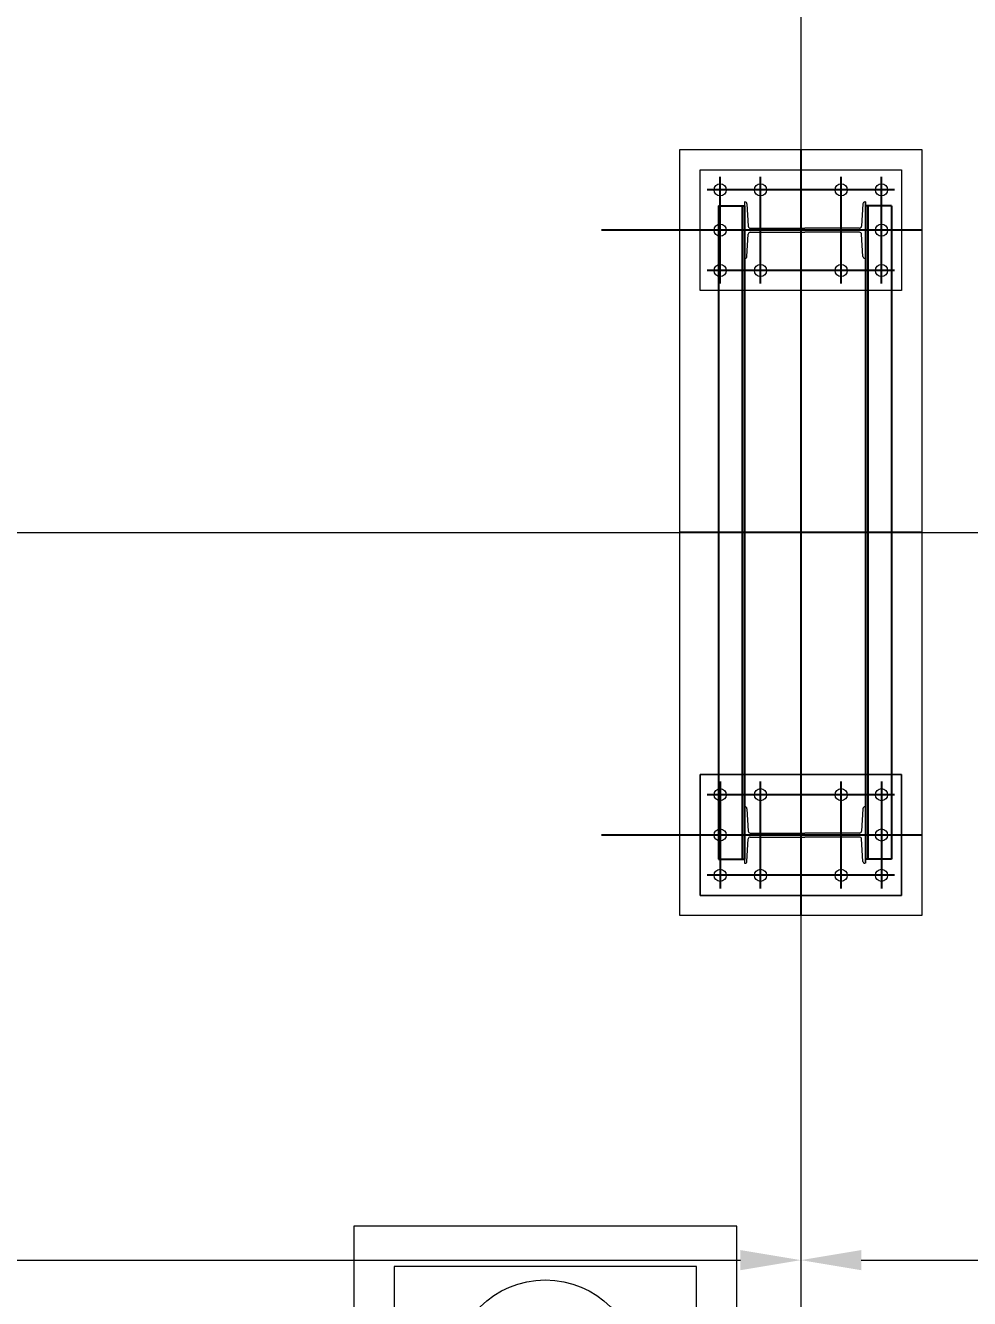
# Model space of a CAD drawing. Header units: millimetres. Extents: x -131970 to 468030, y -148196 to 152489.
# Drawn here: x 104721 to 107064, y 128163 to 131321 of the extents above; entities that cross this region are included whole.
import ezdxf
from ezdxf.xclip import XClip

# ---------------------------------------------------------------- set-up
doc = ezdxf.new("R2010")
doc.units = ezdxf.units.MM
doc.header["$LTSCALE"] = 500
doc.header["$XCLIPFRAME"] = 2
doc.linetypes.add('BUILDING PLAN$1$CENTER', pattern=[2, 1.25, -0.25, 0.25, -0.25])
doc.layers.get('0').update_dxf_attribs({"linetype": 'CONTINUOUS'})
doc.layers.get('Defpoints').update_dxf_attribs({"linetype": 'CONTINUOUS'})
doc.layers.add('0 DIMENSION', color=1, linetype='CONTINUOUS', lineweight=13)
for name, color, linetype in [('BUILDING PLAN$0$BG&E - DIMENSIONS', 7, 'CONTINUOUS'), ('BUILDING PLAN$0$BORDER', 20, 'CONTINUOUS'), ('BUILDING PLAN$0$CENTER LINE', 1, 'BUILDING PLAN$1$CENTER'), ('BUILDING PLAN$0$CL', 1, 'BUILDING PLAN$1$CENTER'), ('BUILDING PLAN$0$DIM', 1, 'CONTINUOUS'), ('BUILDING PLAN$0$DIMTEXT', 7, 'CONTINUOUS')]:
    doc.layers.add(name, color=color, linetype=linetype)
doc.styles.add('BUILDING PLAN$0$Standard', font='arial.ttf')
doc.dimstyles.new('BUILDING PLAN$0$DIM100$0', dxfattribs={"dimtxt": 500, "dimasz": 150, "dimexe": 65, "dimexo": 65, "dimgap": 15, "dimtad": 1, "dimdec": 0, "dimzin": 0, "dimdsep": 46, "dimtxsty": 'BUILDING PLAN$0$Standard', "dimsah": 1, "dimcen": 0.09, "dimclrd": 1, "dimclre": 1, "dimclrt": 256, "dimadec": 0, "dimazin": 0, "dimtfac": 1, "dimtdec": 0, "dimtofl": 0, "dimtmove": 0, "dimatfit": 3, "dimfxl": 1, "dimtolj": 1, "dimtzin": 0, "dimarcsym": 0})

# ---------------------------------------------------------------- blocks, each defined once
blk = doc.blocks.new('BUILDING PLAN$0$A$C724942FE')
at = {"layer": 'BUILDING PLAN$0$DIMTEXT', "linetype": 'Continuous', "lineweight": 9}
for p, q in [((0.1, 149.9), (70.1, 149.9)), ((0.1, 149.9), (0.1, 149.3)), ((2.4, 146.8), (30.2, 145.2)), ((32.6, 142.7), (32.6, 74.9)), ((37.6, 142.7), (37.6, 74.9)), ((67.7, 146.8), (39.9, 145.2)), ((70.1, 149.9), (70.1, 149.3)), ((32.6, 7.2), (32.6, 74.9)), ((37.6, 7.2), (37.6, 74.9)), ((0.1, -0.1), (0.1, 0.6)), ((2.4, 3.1), (30.2, 4.7)), ((67.7, 3.1), (39.9, 4.7)), ((70.1, -0.1), (70.1, 0.6)), ((0.1, -0.1), (70.1, -0.1))]:
    blk.add_line(p, q, dxfattribs=at)
for centre, start, end in [((2.6, 149.3), 180, 266.7295), ((30.1, 142.7), 0, 86.7295), ((40.1, 142.7), 93.2705, 180), ((67.6, 149.3), 273.2705, 0), ((2.6, 0.6), 93.2705, 180), ((30.1, 7.2), 273.2705, 0), ((40.1, 7.2), 180, 266.7295), ((67.6, 0.6), 0, 86.7295)]:
    blk.add_arc(centre, 2.5, start, end, dxfattribs=at)
blk = doc.blocks.new('BUILDING PLAN$0$A$C2D5647E8')
for p, q in [((58.2, 299.7), (733.2, 299.7)), ((58.2, 299.7), (58.2, 272.7)), ((733.2, 299.7), (733.2, 272.7)), ((58.2, 275.2), (733.2, 275.2)), ((58.2, 272.7), (733.2, 272.7)), ((58.2, 147.7), (733.2, 147.7)), ((58.2, 120.7), (58.2, 147.7)), ((58.2, 145.2), (733.2, 145.2)), ((733.2, 120.7), (733.2, 147.7)), ((58.2, 120.7), (733.2, 120.7))]:
    blk.add_line(p, q)
at = {"layer": 'BUILDING PLAN$0$CL', "ltscale": 500}
for p, q in [((83.2, 330.9), (83.2, -0.1)), ((708.2, 330.9), (708.2, -0.1))]:
    blk.add_line(p, q, dxfattribs=at)
at = {"layer": 'BUILDING PLAN$0$DIMTEXT', "linetype": 'Continuous', "lineweight": 9, "xscale": 0.8333, "yscale": 0.8333, "zscale": 0.8333}
for p in [(54, 147.7), (679, 147.7)]:
    blk.add_blockref('BUILDING PLAN$0$A$C724942FE', p, dxfattribs=at)
blk = doc.blocks.new('BUILDING PLAN$0$57')
at = {"layer": 'BUILDING PLAN$0$CL', "ltscale": 500}
for p, q in [((4487639.9, 427263.4), (4487639.9, 426468.8)), ((4488390.1, 427263.4), (4488390.1, 426663.3)), ((4489140.2, 427263.4), (4489140.2, 426468.8)), ((4487539.9, 427195.9), (4487539.9, 426730.8)), ((4487739.9, 427195.9), (4487739.9, 426730.8)), ((4489040.2, 427195.9), (4489040.2, 426730.8)), ((4489240.2, 427195.9), (4489240.2, 426730.8)), ((4487772.5, 427163.4), (4487507.3, 427163.4)), ((4489007.6, 427163.4), (4489272.8, 427163.4)), ((4487772.5, 427063.4), (4487507.3, 427063.4)), ((4489272.8, 427063.4), (4489007.6, 427063.4)), ((4487439.9, 426963.4), (4489340.2, 426963.4)), ((4487772.5, 426863.4), (4487507.3, 426863.4)), ((4489272.8, 426863.4), (4489007.6, 426863.4)), ((4487772.5, 426763.3), (4487507.3, 426763.3)), ((4489007.6, 426763.3), (4489272.8, 426763.3))]:
    blk.add_line(p, q, dxfattribs=at)
at = {"layer": 'BUILDING PLAN$0$DIMTEXT', "linetype": 'Continuous', "lineweight": 9}
for p, q in [((4487639.9, 427213.4), (4487639.9, 427163.4)), ((4489140.2, 427213.4), (4489140.2, 427163.4))]:
    blk.add_line(p, q, dxfattribs=at)
at = {"layer": 'BUILDING PLAN$0$DIMTEXT', "color": 4, "lineweight": 20}
blk.add_lwpolyline([(4487439.9, 427263.4), (4489340.2, 427263.4), (4489340.2, 426663.3), (4487439.9, 426663.3)], close=True, dxfattribs=at)
at = {"layer": 'BUILDING PLAN$0$DIMTEXT', "linetype": 'Continuous', "lineweight": 9}
for points in [[(4487489.9, 427213.4), (4487789.9, 427213.4), (4487789.9, 426713.3), (4487489.9, 426713.3)], [(4488990.2, 427213.4), (4489290.2, 427213.4), (4489290.2, 426713.3), (4488990.2, 426713.3)], [(4489290.2, 427213.4), (4488990.2, 427213.4), (4488990.2, 426713.3), (4489290.2, 426713.3)]]:
    blk.add_lwpolyline(points, close=True, dxfattribs=at)
for centre in [(4487539.9, 427163.4), (4487639.9, 427163.4), (4487739.9, 427163.4), (4489040.2, 427163.4), (4489140.2, 427163.4), (4489240.2, 427163.4), (4487539.9, 427063.4), (4487739.9, 427063.4), (4489040.2, 427063.4), (4489240.2, 427063.4), (4487539.9, 426863.4), (4487739.9, 426863.4), (4489040.2, 426863.4), (4489240.2, 426863.4), (4487539.9, 426763.3), (4487639.9, 426763.3), (4487739.9, 426763.3), (4489040.2, 426763.3), (4489140.2, 426763.3), (4489240.2, 426763.3)]:
    blk.add_circle(centre, 15, dxfattribs=at)
at = {"layer": 'BUILDING PLAN$0$DIMTEXT', "linetype": 'Continuous', "lineweight": 9, "xscale": 2.000341124820999, "yscale": 2.000341124820999, "zscale": 2.000341124820999}
for p in [(4487569.8, 426823.6), (4489070.1, 426823.6)]:
    blk.add_blockref('BUILDING PLAN$0$A$C724942FE', p, dxfattribs=at)
blk = doc.blocks.new('BUILDING PLAN$0$2584')
at = {"layer": 'BUILDING PLAN$0$BORDER', "color": 6, "lineweight": -2, "ltscale": 10, "elevation": 0}
for points in [[(5261276.2, 435725), (5259476.2, 435725), (5259476.2, 434775), (5261276.2, 434775), (5261276.2, 435725)], [(5261176.2, 435625), (5259576.2, 435625), (5259576.2, 434875), (5261176.2, 434875), (5261176.2, 435625)]]:
    blk.add_lwpolyline(points, close=True, dxfattribs=at)
at = {"layer": 'BUILDING PLAN$0$CENTER LINE', "color": 6, "lineweight": -2, "ltscale": 10}
for p, q in [((5259838, 435467.8), (5259838, 435682.2)), ((5260926.3, 435467.8), (5260926.3, 435682.2)), ((5259940.3, 435575), (5259711.7, 435575)), ((5261040.6, 435575), (5260812, 435575)), ((5259838, 434817.8), (5259838, 435032.2)), ((5260926.2, 434817.8), (5260926.2, 435032.2)), ((5259940.3, 434925), (5259711.7, 434925)), ((5261040.5, 434925), (5260812, 434925))]:
    blk.add_line(p, q, dxfattribs=at)
at = {"layer": 'BUILDING PLAN$0$DIM', "color": 2, "lineweight": -2, "ltscale": 10}
blk.add_line((5259826, 433981.8), (5259826, 436518.2), dxfattribs=at)
at = {"layer": 'BUILDING PLAN$0$DIM', "color": 6, "lineweight": -2, "ltscale": 10, "elevation": 0}
for points in [[(5259901, 435525), (5259751, 435525), (5259751, 435625), (5259901, 435625), (5259901, 435525)], [(5261001.3, 435525), (5260851.3, 435525), (5260851.3, 435625), (5261001.3, 435625), (5261001.3, 435525)], [(5259901, 434975), (5259751, 434975), (5259751, 434875), (5259901, 434875), (5259901, 434975)], [(5261001.2, 434975), (5260851.2, 434975), (5260851.2, 434875), (5261001.2, 434875), (5261001.2, 434975)]]:
    blk.add_lwpolyline(points, close=True, dxfattribs=at)
at = {"layer": 'BUILDING PLAN$0$DIM', "color": 6, "lineweight": -2, "ltscale": 10}
blk.add_circle((5259838, 435250), 228.4, dxfattribs=at)
at = {"layer": 'BUILDING PLAN$0$DIM', "color": 2, "lineweight": -2, "ltscale": 10}
for centre, start, end in [((5259883.7, 435325), 3.5995, 92.7704), ((5259883.7, 435175), 267.2296, 356.4005)]:
    blk.add_arc(centre, 1194.6, start, end, dxfattribs=at)
at = {"layer": 'BUILDING PLAN$0$BORDER', "color": 6, "lineweight": -2, "ltscale": 10, "style": 'BUILDING PLAN$0$Standard', "width": 0.51652}
blk.add_text('Drill M/C 5', height=188, dxfattribs=at).set_placement((5260101.9, 435165.7))
blk = doc.blocks.new('*D377')
at = {"layer": 'BUILDING PLAN$0$BG&E - DIMENSIONS', "color": 1, "linetype": 'ByBlock', "lineweight": -2, "transparency": 16777216}
for p, q in [((8322.5, -15502), (8322.5, -17306.6)), ((16645, -15502), (16645, -17306.6)), ((8472.5, -17241.6), (16495, -17241.6))]:
    blk.add_line(p, q, dxfattribs=at)
for points in [[(8472.5, -17216.6), (8472.5, -17266.6), (8322.5, -17241.6)], [(16495, -17216.6), (16495, -17266.6), (16645, -17241.6)]]:
    blk.add_solid(points, dxfattribs=at)
at = {"layer": 'Defpoints', "color": 0, "linetype": 'ByBlock', "lineweight": -2, "transparency": 16777216}
for p in [(8322.5, -15437), (16645, -15437), (16645, -17241.6)]:
    blk.add_point(p, dxfattribs=at)
at = {"layer": 'BUILDING PLAN$0$BG&E - DIMENSIONS', "linetype": 'ByBlock', "lineweight": -2, "transparency": 16777216, "insert": (12483.7, -16971.1), "char_height": 500, "attachment_point": 5, "style": 'BUILDING PLAN$0$Standard'}
blk.add_mtext('\\A1;8322', dxfattribs=at)
blk = doc.blocks.new('*D378')
at = {"layer": 'BUILDING PLAN$0$BG&E - DIMENSIONS', "color": 1, "linetype": 'ByBlock', "lineweight": -2, "transparency": 16777216}
for p, q in [((16645, -15502), (16645, -17306.6)), ((22645, -15502), (22645, -17306.6)), ((16795, -17241.6), (22495, -17241.6))]:
    blk.add_line(p, q, dxfattribs=at)
for points in [[(16795, -17216.6), (16795, -17266.6), (16645, -17241.6)], [(22495, -17216.6), (22495, -17266.6), (22645, -17241.6)]]:
    blk.add_solid(points, dxfattribs=at)
at = {"layer": 'Defpoints', "color": 0, "linetype": 'ByBlock', "lineweight": -2, "transparency": 16777216}
for p in [(16645, -15437), (22645, -15437), (22645, -17241.6)]:
    blk.add_point(p, dxfattribs=at)
at = {"layer": 'BUILDING PLAN$0$BG&E - DIMENSIONS', "linetype": 'ByBlock', "lineweight": -2, "transparency": 16777216, "insert": (19645, -16971.3), "char_height": 500, "attachment_point": 5, "style": 'BUILDING PLAN$0$Standard'}
blk.add_mtext('\\A1;6000', dxfattribs=at)
blk = doc.blocks.new('BUILDING PLAN')
at = {"color": 6, "linetype": 'ByBlock', "lineweight": -2}
blk.add_lwpolyline([(22805.2, -15437), (22805.2, -34787), (8322.5, -34787), (8322.5, -15437)], close=True, dxfattribs=at)
at = {"layer": 'BUILDING PLAN$0$CL', "color": 8, "lineweight": 9, "ltscale": 500}
for p, q in [((16645, 0), (16645, -34797.1)), ((-34683.3, -15437), (74347.7, -15437))]:
    blk.add_line(p, q, dxfattribs=at)
at = {"color": 9, "lineweight": -2, "rotation": 270}
blk.add_blockref('BUILDING PLAN$0$57', (-410318.4, 4472953.1), dxfattribs=at)
at = {"color": 9, "linetype": 'ByBlock', "lineweight": -2, "rotation": 270}
blk.add_blockref('BUILDING PLAN$0$2584', (-419239, 5242319), dxfattribs=at)
at = {"layer": 'BUILDING PLAN$0$DIMTEXT', "linetype": 'Continuous', "lineweight": 9, "xscale": 2.400505369999998, "yscale": 2.400505369999998, "zscale": 2.400505369999998, "rotation": 270}
blk.add_blockref('BUILDING PLAN$0$A$C2D5647E8', (16150.6, -14487.1), dxfattribs=at)
at = {"layer": 'BUILDING PLAN$0$BG&E - DIMENSIONS', "color": 9, "linetype": 'ByBlock', "lineweight": -2}
for base, p1, p2, picture, middle in [((16644.9998, -17241.6029), (8322.4999, -15436.9998), (16644.9998, -15436.9998), '*D377', (12483.7499, -16971.1459)), ((22645, -17241.6), (16645, -15437), (22645, -15437), '*D378', (19645, -16971.3))]:
    dim = blk.add_linear_dim(base=base, p1=p1, p2=p2, dimstyle='BUILDING PLAN$0$DIM100$0', override={"dimtmove": 1}, dxfattribs=at)
    dim.commit()
    dim.dimension.update_dxf_attribs({"geometry": picture, "text_midpoint": middle})

msp = doc.modelspace()

# ---------------------------------------------------------------- block references
at = {"layer": '0 DIMENSION', "linetype": 'ByBlock'}
ref = msp.add_blockref('BUILDING PLAN', (90000, 145500), dxfattribs=at)
XClip(ref).set_block_clipping_path([(-40296.2847446482, -27160.9180562167), (34674.8181025925, 6489.0819437833)])

doc.saveas('drawing.dxf')
